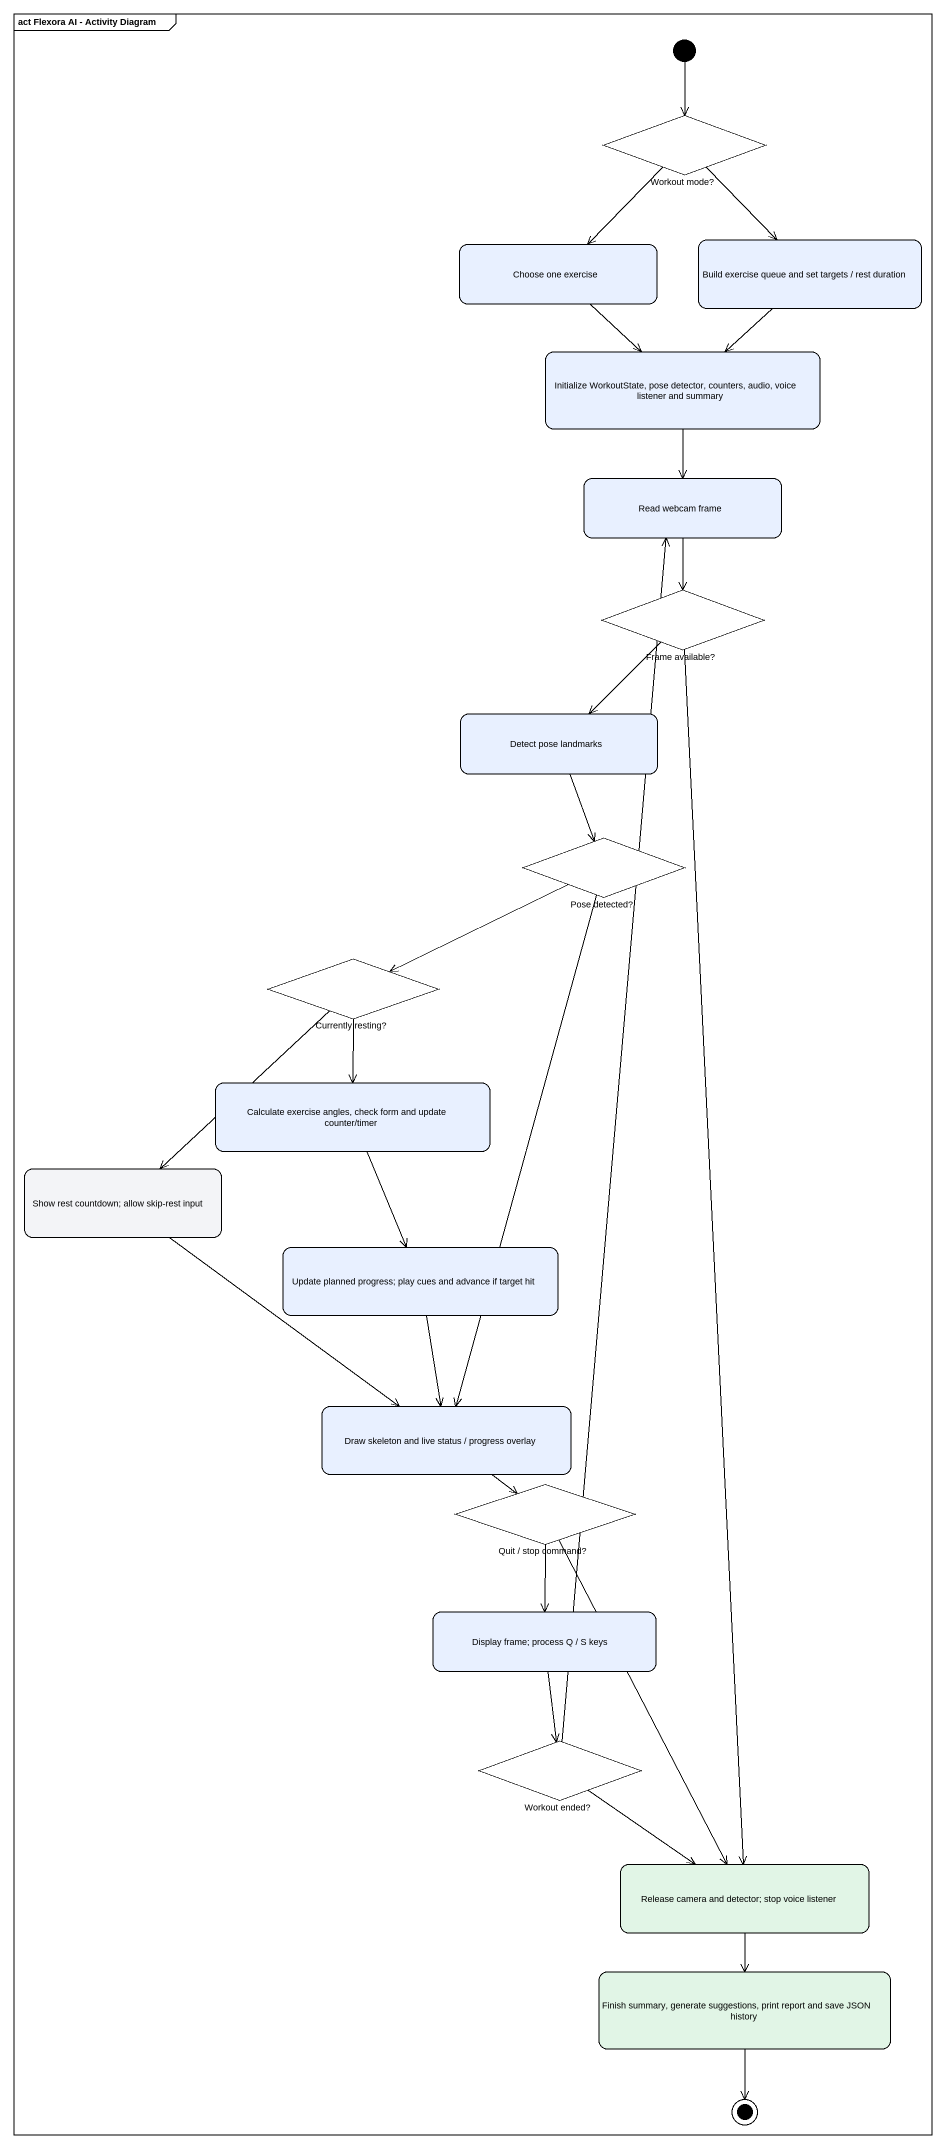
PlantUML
@startuml
mainframe act Flexora AI - Activity Diagram
hide empty description
state "Workout mode?" as Workout_mode <<choice>> #FFF0D6
state "Choose one exercise" as Choose_one_exercise #E8F0FF
state "Build exercise queue and set targets / rest duration" as Build_exercise_queue_and #E8F0FF
state "Initialize WorkoutState, pose detector, counters, audio, voice listener and summary" as Initialize_WorkoutState #E8F0FF
state "Read webcam frame" as Read_webcam_frame #E8F0FF
state "Frame available?" as Frame_available <<choice>> #FFF0D6
state "Detect pose landmarks" as Detect_pose_landmarks #E8F0FF
state "Pose detected?" as Pose_detected <<choice>> #FFF0D6
state "Currently resting?" as Currently_resting <<choice>> #FFF0D6
state "Calculate exercise angles, check form and update counter/timer" as Calculate_exercise_angles #E8F0FF
state "Show rest countdown; allow skip-rest input" as Show_rest_countdown_allow #F3F4F7
state "Update planned progress; play cues and advance if target hit" as Update_planned_progress #E8F0FF
state "Draw skeleton and live status / progress overlay" as Draw_skeleton_and_live #E8F0FF
state "Quit / stop command?" as Quit_stop_command <<choice>> #FFF0D6
state "Display frame; process Q / S keys" as Display_frame_process_Q_S #E8F0FF
state "Workout ended?" as Workout_ended <<choice>> #FFF0D6
state "Release camera and detector; stop voice listener" as Release_camera_and_detector #E1F5E6
state "Finish summary, generate suggestions, print report and save JSON history" as Finish_summary_generate #E1F5E6
[*] --> Workout_mode
Workout_mode --> Choose_one_exercise
Workout_mode --> Build_exercise_queue_and
Choose_one_exercise --> Initialize_WorkoutState
Build_exercise_queue_and --> Initialize_WorkoutState
Initialize_WorkoutState --> Read_webcam_frame
Read_webcam_frame --> Frame_available
Frame_available --> Detect_pose_landmarks
Frame_available --> Release_camera_and_detector
Detect_pose_landmarks --> Pose_detected
Pose_detected -left-> Currently_resting
Pose_detected --> Draw_skeleton_and_live
Currently_resting --> Calculate_exercise_angles
Currently_resting --> Show_rest_countdown_allow
Calculate_exercise_angles --> Update_planned_progress
Show_rest_countdown_allow --> Draw_skeleton_and_live
Update_planned_progress --> Draw_skeleton_and_live
Draw_skeleton_and_live --> Quit_stop_command
Quit_stop_command --> Display_frame_process_Q_S
Quit_stop_command --> Release_camera_and_detector
Display_frame_process_Q_S --> Workout_ended
Workout_ended -up-> Read_webcam_frame
Workout_ended --> Release_camera_and_detector
Release_camera_and_detector --> Finish_summary_generate
Finish_summary_generate --> [*]
@enduml
